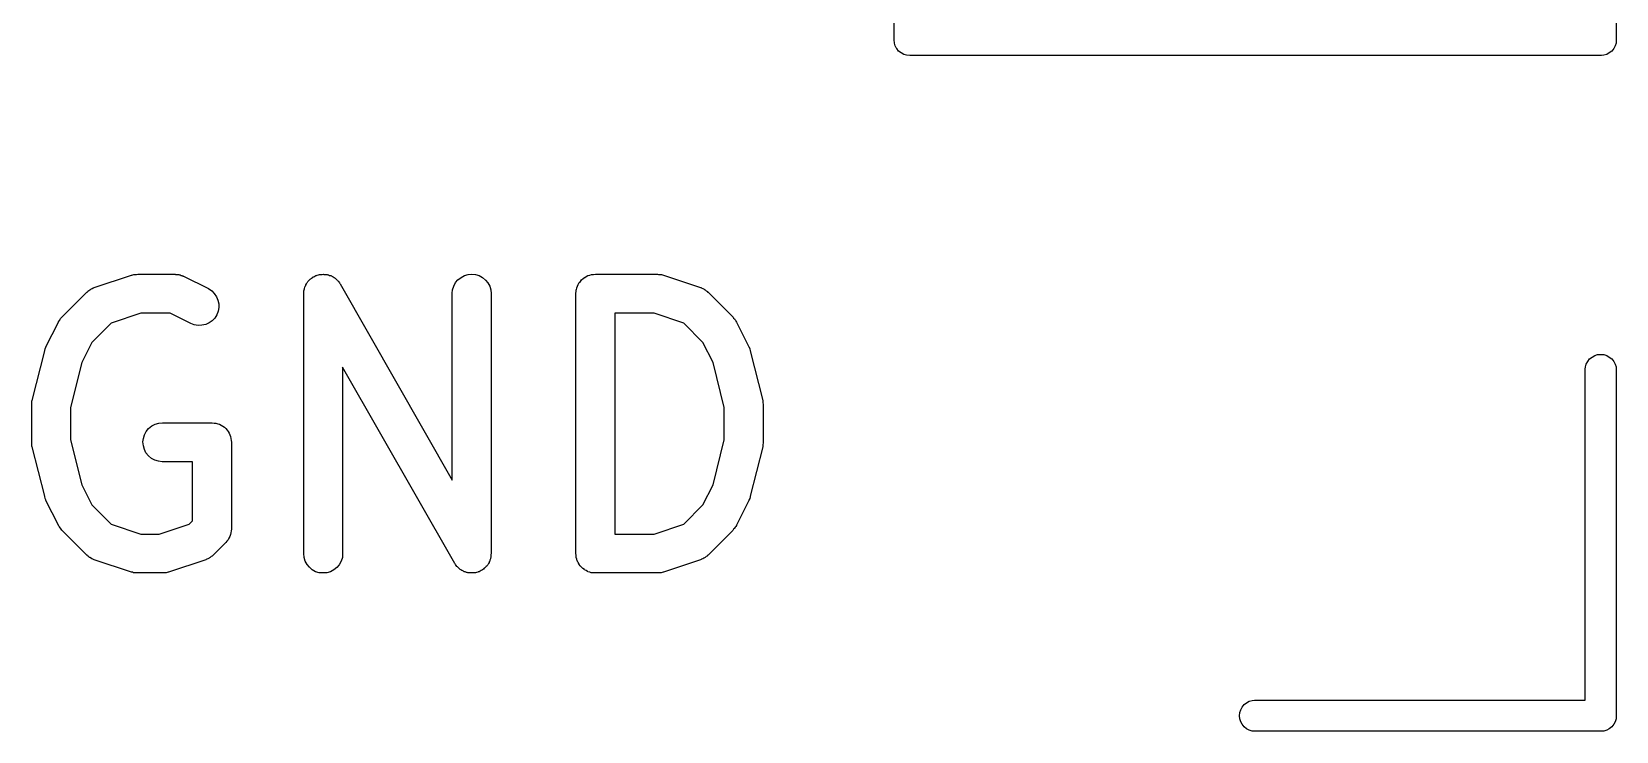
# Model space of a CAD drawing. Extents: x 96 to 150, y -148 to -38.
# Drawn here: x 128.13 to 134.23, y -130.68 to -127.98 of the extents above; entities that cross this region are included whole.
import ezdxf

# ---------------------------------------------------------------- set-up
doc = ezdxf.new("R2010")
doc.units = 0
doc.header["$MEASUREMENT"] = 0
doc.layers.add('BLACK', color=7, linetype='CONTINUOUS')

msp = doc.modelspace()

# ---------------------------------------------------------------- linework, layer by layer
at = {"layer": 'BLACK', "linetype": 'CONTINUOUS'}
for p, q in [((131.452, -128.013), (131.452, -115.259)), ((134.232, -115.259), (134.232, -128.013)), ((131.452, -128.016), (131.452, -128.013)), ((131.453, -128.028), (131.452, -128.016)), ((131.456, -128.039), (131.453, -128.028)), ((134.231, -128.028), (134.228, -128.039)), ((134.232, -128.021), (134.231, -128.028)), ((134.232, -128.013), (134.232, -128.016)), ((134.232, -128.016), (134.232, -128.019)), ((134.232, -128.019), (134.232, -128.019)), ((134.232, -128.019), (134.232, -128.021)), ((131.46, -128.046), (131.456, -128.039)), ((131.462, -128.049), (131.46, -128.046)), ((131.469, -128.059), (131.462, -128.049)), ((131.479, -128.066), (131.469, -128.059)), ((131.489, -128.072), (131.479, -128.066)), ((131.5, -128.075), (131.489, -128.072)), ((131.512, -128.076), (131.5, -128.075)), ((131.515, -128.076), (131.512, -128.076)), ((134.169, -128.076), (131.515, -128.076)), ((134.172, -128.076), (134.169, -128.076)), ((134.175, -128.076), (134.172, -128.076)), ((134.184, -128.075), (134.175, -128.076)), ((134.175, -128.076), (134.175, -128.076)), ((134.195, -128.072), (134.184, -128.075)), ((134.205, -128.066), (134.195, -128.072)), ((134.215, -128.059), (134.205, -128.066)), ((134.222, -128.049), (134.215, -128.059)), ((134.228, -128.039), (134.222, -128.049)), ((128.373, -128.969), (128.516, -128.921)), ((128.516, -128.921), (128.517, -128.921)), ((128.517, -128.921), (128.521, -128.92)), ((128.521, -128.92), (128.525, -128.919)), ((128.525, -128.919), (128.529, -128.919)), ((128.529, -128.919), (128.532, -128.918)), ((128.532, -128.918), (128.536, -128.918)), ((128.536, -128.918), (128.54, -128.917)), ((128.54, -128.917), (128.683, -128.917)), ((128.683, -128.917), (128.684, -128.917)), ((128.684, -128.917), (128.686, -128.918)), ((128.686, -128.918), (128.688, -128.918)), ((128.688, -128.918), (128.693, -128.918)), ((128.693, -128.918), (128.698, -128.919)), ((128.698, -128.919), (128.701, -128.92)), ((128.701, -128.92), (128.703, -128.92)), ((128.703, -128.92), (128.708, -128.922)), ((128.708, -128.922), (128.712, -128.923)), ((128.712, -128.923), (128.714, -128.925)), ((128.714, -128.925), (128.716, -128.925)), ((128.716, -128.925), (128.812, -128.973)), ((129.19, -128.954), (129.192, -128.95)), ((129.192, -128.95), (129.194, -128.948)), ((129.194, -128.948), (129.195, -128.946)), ((129.195, -128.946), (129.199, -128.942)), ((129.199, -128.942), (129.202, -128.939)), ((129.202, -128.939), (129.204, -128.937)), ((129.204, -128.937), (129.206, -128.935)), ((129.206, -128.935), (129.209, -128.933)), ((129.209, -128.933), (129.213, -128.93)), ((129.213, -128.93), (129.215, -128.928)), ((129.215, -128.928), (129.218, -128.927)), ((129.218, -128.927), (129.222, -128.925)), ((129.222, -128.925), (129.226, -128.923)), ((129.226, -128.923), (129.229, -128.922)), ((129.229, -128.922), (129.231, -128.921)), ((129.231, -128.921), (129.236, -128.92)), ((129.236, -128.92), (129.24, -128.919)), ((129.24, -128.919), (129.243, -128.918)), ((129.243, -128.918), (129.245, -128.918)), ((129.245, -128.918), (129.25, -128.918)), ((129.25, -128.918), (129.255, -128.917)), ((129.255, -128.917), (129.257, -128.918)), ((129.257, -128.918), (129.26, -128.918)), ((129.26, -128.918), (129.265, -128.918)), ((129.265, -128.918), (129.269, -128.919)), ((129.269, -128.919), (129.272, -128.92)), ((129.272, -128.92), (129.274, -128.92)), ((129.274, -128.92), (129.279, -128.922)), ((129.279, -128.922), (129.283, -128.923)), ((129.283, -128.923), (129.286, -128.924)), ((129.286, -128.924), (129.288, -128.925)), ((129.288, -128.925), (129.292, -128.928)), ((129.292, -128.928), (129.296, -128.93)), ((129.296, -128.93), (129.298, -128.932)), ((129.298, -128.932), (129.3, -128.933)), ((129.3, -128.933), (129.304, -128.936)), ((129.304, -128.936), (129.308, -128.94)), ((129.308, -128.94), (129.309, -128.941)), ((129.309, -128.941), (129.311, -128.943)), ((129.311, -128.943), (129.314, -128.947)), ((129.314, -128.947), (129.317, -128.951)), ((129.317, -128.951), (129.318, -128.953)), ((129.318, -128.953), (129.319, -128.955)), ((129.757, -128.963), (129.764, -128.95)), ((129.764, -128.95), (129.773, -128.939)), ((129.773, -128.939), (129.785, -128.93)), ((129.785, -128.93), (129.798, -128.923)), ((129.798, -128.923), (129.812, -128.919)), ((129.812, -128.919), (129.826, -128.917)), ((129.826, -128.917), (129.841, -128.919)), ((129.841, -128.919), (129.855, -128.923)), ((129.855, -128.923), (129.868, -128.93)), ((129.868, -128.93), (129.879, -128.94)), ((129.879, -128.94), (129.888, -128.951)), ((129.888, -128.951), (129.895, -128.964)), ((130.236, -128.957), (130.24, -128.95)), ((130.24, -128.95), (130.245, -128.945)), ((130.24, -128.95), (130.24, -128.95)), ((130.24, -128.95), (130.24, -128.95)), ((130.245, -128.945), (130.249, -128.939)), ((130.249, -128.939), (130.255, -128.934)), ((130.249, -128.939), (130.249, -128.939)), ((130.249, -128.939), (130.249, -128.939)), ((130.255, -128.934), (130.26, -128.93)), ((130.26, -128.93), (130.261, -128.93)), ((130.261, -128.93), (130.267, -128.926)), ((130.261, -128.93), (130.261, -128.93)), ((130.267, -128.926), (130.273, -128.923)), ((130.273, -128.923), (130.274, -128.923)), ((130.274, -128.923), (130.281, -128.921)), ((130.274, -128.923), (130.274, -128.923)), ((130.281, -128.921), (130.287, -128.919)), ((130.287, -128.919), (130.288, -128.919)), ((130.288, -128.919), (130.295, -128.918)), ((130.288, -128.919), (130.288, -128.919)), ((130.295, -128.918), (130.302, -128.917)), ((130.302, -128.917), (130.54, -128.917)), ((130.54, -128.917), (130.541, -128.917)), ((130.541, -128.917), (130.545, -128.918)), ((130.545, -128.918), (130.549, -128.918)), ((130.549, -128.918), (130.552, -128.919)), ((130.552, -128.919), (130.556, -128.919)), ((130.556, -128.919), (130.56, -128.92)), ((130.56, -128.92), (130.564, -128.921)), ((130.564, -128.921), (130.707, -128.969)), ((128.249, -129.082), (128.344, -128.987)), ((128.344, -128.987), (128.345, -128.986)), ((128.345, -128.986), (128.347, -128.985)), ((128.347, -128.985), (128.348, -128.983)), ((128.348, -128.983), (128.352, -128.98)), ((128.352, -128.98), (128.356, -128.977)), ((128.356, -128.977), (128.358, -128.976)), ((128.358, -128.976), (128.36, -128.975)), ((128.36, -128.975), (128.365, -128.973)), ((128.365, -128.973), (128.369, -128.97)), ((128.369, -128.97), (128.371, -128.97)), ((128.371, -128.97), (128.373, -128.969)), ((128.812, -128.973), (128.813, -128.973)), ((128.813, -128.973), (128.825, -128.981)), ((128.825, -128.981), (128.835, -128.992)), ((128.835, -128.992), (128.844, -129.004)), ((128.844, -129.004), (128.849, -129.017)), ((129.179, -128.991), (129.18, -128.989)), ((129.179, -128.992), (129.179, -128.991)), ((129.179, -129.992), (129.179, -128.992)), ((129.18, -128.982), (129.181, -128.977)), ((129.18, -128.986), (129.18, -128.982)), ((129.18, -128.989), (129.18, -128.986)), ((129.181, -128.977), (129.182, -128.974)), ((129.182, -128.972), (129.184, -128.967)), ((129.182, -128.974), (129.182, -128.972)), ((129.184, -128.967), (129.185, -128.963)), ((129.185, -128.963), (129.187, -128.961)), ((129.187, -128.958), (129.19, -128.954)), ((129.187, -128.961), (129.187, -128.958)), ((129.319, -128.955), (129.751, -129.71)), ((129.751, -128.991), (129.752, -128.977)), ((129.751, -128.992), (129.751, -128.991)), ((129.751, -129.71), (129.751, -128.992)), ((129.752, -128.977), (129.757, -128.963)), ((129.895, -128.964), (129.899, -128.978)), ((129.899, -128.978), (129.901, -128.992)), ((129.901, -128.992), (129.901, -129.992)), ((130.227, -128.991), (130.228, -128.984)), ((130.227, -128.992), (130.227, -128.991)), ((130.227, -129.992), (130.227, -128.992)), ((130.227, -128.992), (130.227, -128.992)), ((130.227, -128.992), (130.227, -128.992)), ((130.227, -128.992), (130.227, -128.992)), ((130.228, -128.984), (130.228, -128.977)), ((130.228, -128.977), (130.229, -128.977)), ((130.229, -128.977), (130.231, -128.97)), ((130.229, -128.977), (130.229, -128.977)), ((130.231, -128.97), (130.233, -128.963)), ((130.233, -128.963), (130.236, -128.957)), ((130.233, -128.963), (130.233, -128.963)), ((130.233, -128.963), (130.233, -128.963)), ((130.707, -128.969), (130.708, -128.969)), ((130.708, -128.969), (130.71, -128.97)), ((130.71, -128.97), (130.712, -128.971)), ((130.712, -128.971), (130.716, -128.973)), ((130.716, -128.973), (130.721, -128.975)), ((130.721, -128.975), (130.723, -128.977)), ((130.723, -128.977), (130.725, -128.978)), ((130.725, -128.978), (130.729, -128.981)), ((130.729, -128.981), (130.733, -128.984)), ((130.733, -128.984), (130.734, -128.986)), ((130.734, -128.986), (130.736, -128.987)), ((130.736, -128.987), (130.831, -129.082)), ((128.552, -129.067), (128.438, -129.106)), ((128.665, -129.067), (128.552, -129.067)), ((128.745, -129.107), (128.665, -129.067)), ((128.845, -129.074), (128.837, -129.086)), ((128.85, -129.06), (128.845, -129.074)), ((128.849, -129.017), (128.853, -129.031)), ((128.853, -129.046), (128.85, -129.06)), ((128.853, -129.031), (128.853, -129.046)), ((130.377, -129.067), (130.377, -129.917)), ((130.528, -129.067), (130.377, -129.067)), ((130.642, -129.106), (130.528, -129.067)), ((128.187, -129.197), (128.235, -129.102)), ((128.235, -129.101), (128.238, -129.097)), ((128.235, -129.102), (128.235, -129.101)), ((128.238, -129.097), (128.24, -129.094)), ((128.24, -129.094), (128.242, -129.091)), ((128.242, -129.091), (128.243, -129.088)), ((128.243, -129.088), (128.246, -129.085)), ((128.246, -129.085), (128.249, -129.082)), ((128.438, -129.106), (128.364, -129.18)), ((128.758, -129.112), (128.745, -129.107)), ((128.773, -129.115), (128.758, -129.112)), ((128.787, -129.114), (128.773, -129.115)), ((128.802, -129.111), (128.787, -129.114)), ((128.815, -129.105), (128.802, -129.111)), ((128.827, -129.097), (128.815, -129.105)), ((128.837, -129.086), (128.827, -129.097)), ((130.716, -129.18), (130.642, -129.106)), ((130.831, -129.082), (130.832, -129.083)), ((130.832, -129.083), (130.834, -129.086)), ((130.834, -129.086), (130.837, -129.089)), ((130.837, -129.089), (130.839, -129.092)), ((130.839, -129.092), (130.841, -129.094)), ((130.841, -129.094), (130.843, -129.098)), ((130.843, -129.098), (130.845, -129.102)), ((130.845, -129.102), (130.893, -129.197)), ((128.187, -129.198), (128.187, -129.197)), ((128.187, -129.197), (128.187, -129.197)), ((128.364, -129.18), (128.325, -129.257)), ((130.755, -129.257), (130.716, -129.18)), ((130.893, -129.197), (130.893, -129.198)), ((128.134, -129.403), (128.182, -129.212)), ((128.182, -129.211), (128.184, -129.204)), ((128.182, -129.212), (128.182, -129.211)), ((128.182, -129.211), (128.182, -129.211)), ((128.182, -129.211), (128.182, -129.211)), ((128.184, -129.204), (128.187, -129.198)), ((128.325, -129.257), (128.282, -129.43)), ((130.798, -129.43), (130.755, -129.257)), ((130.893, -129.198), (130.893, -129.198)), ((130.893, -129.198), (130.894, -129.198)), ((130.894, -129.198), (130.896, -129.205)), ((130.896, -129.205), (130.898, -129.212)), ((130.898, -129.212), (130.898, -129.212)), ((130.898, -129.212), (130.898, -129.212)), ((130.898, -129.212), (130.946, -129.403)), ((134.116, -129.263), (134.122, -129.253)), ((134.122, -129.253), (134.129, -129.243)), ((134.129, -129.243), (134.139, -129.236)), ((134.139, -129.236), (134.149, -129.23)), ((134.149, -129.23), (134.16, -129.227)), ((134.16, -129.227), (134.172, -129.226)), ((134.172, -129.226), (134.184, -129.227)), ((134.184, -129.227), (134.195, -129.23)), ((134.195, -129.23), (134.205, -129.236)), ((134.205, -129.236), (134.215, -129.243)), ((134.215, -129.243), (134.222, -129.253)), ((134.222, -129.253), (134.228, -129.263)), ((129.761, -130.03), (129.329, -129.275)), ((129.329, -129.275), (129.329, -129.992)), ((134.112, -129.283), (134.113, -129.274)), ((134.112, -130.556), (134.112, -129.283)), ((134.113, -129.274), (134.116, -129.263)), ((134.228, -129.263), (134.231, -129.274)), ((134.231, -129.274), (134.232, -129.283)), ((134.232, -129.283), (134.232, -130.613)), ((128.132, -129.417), (128.133, -129.411)), ((128.132, -129.419), (128.132, -129.417)), ((128.132, -129.42), (128.132, -129.419)), ((128.132, -129.421), (128.132, -129.42)), ((128.132, -129.564), (128.132, -129.421)), ((128.133, -129.405), (128.134, -129.404)), ((128.133, -129.411), (128.133, -129.405)), ((128.134, -129.404), (128.134, -129.403)), ((128.282, -129.43), (128.282, -129.555)), ((130.798, -129.555), (130.798, -129.43)), ((130.946, -129.403), (130.946, -129.404)), ((130.946, -129.404), (130.947, -129.405)), ((130.947, -129.405), (130.947, -129.406)), ((130.947, -129.406), (130.947, -129.412)), ((130.947, -129.412), (130.948, -129.418)), ((130.948, -129.418), (130.948, -129.42)), ((130.948, -129.42), (130.948, -129.421)), ((130.948, -129.421), (130.948, -129.564)), ((128.582, -129.511), (128.594, -129.501)), ((128.594, -129.501), (128.607, -129.494)), ((128.607, -129.494), (128.621, -129.49)), ((128.621, -129.49), (128.635, -129.489)), ((128.635, -129.489), (128.826, -129.489)), ((128.826, -129.489), (128.826, -129.489)), ((128.826, -129.489), (128.826, -129.489)), ((128.826, -129.489), (128.826, -129.489)), ((128.826, -129.489), (128.827, -129.489)), ((128.827, -129.489), (128.834, -129.49)), ((128.834, -129.49), (128.841, -129.49)), ((128.841, -129.49), (128.841, -129.49)), ((128.841, -129.49), (128.841, -129.49)), ((128.841, -129.49), (128.848, -129.493)), ((128.848, -129.493), (128.855, -129.495)), ((128.855, -129.495), (128.855, -129.495)), ((128.855, -129.495), (128.855, -129.495)), ((128.855, -129.495), (128.861, -129.498)), ((128.861, -129.498), (128.868, -129.502)), ((128.868, -129.502), (128.868, -129.502)), ((128.868, -129.502), (128.868, -129.502)), ((128.868, -129.502), (128.874, -129.506)), ((128.282, -129.555), (128.325, -129.728)), ((128.56, -129.563), (128.562, -129.549)), ((128.562, -129.578), (128.56, -129.563)), ((128.562, -129.549), (128.566, -129.535)), ((128.566, -129.535), (128.573, -129.522)), ((128.573, -129.522), (128.582, -129.511)), ((128.874, -129.506), (128.879, -129.511)), ((128.879, -129.511), (128.879, -129.511)), ((128.879, -129.511), (128.879, -129.511)), ((128.879, -129.511), (128.884, -129.517)), ((128.884, -129.517), (128.888, -129.522)), ((128.888, -129.522), (128.888, -129.523)), ((128.888, -129.523), (128.888, -129.523)), ((128.888, -129.523), (128.892, -129.529)), ((128.892, -129.529), (128.895, -129.535)), ((128.895, -129.535), (128.895, -129.535)), ((128.895, -129.535), (128.895, -129.536)), ((128.895, -129.536), (128.897, -129.542)), ((128.897, -129.542), (128.899, -129.549)), ((128.899, -129.549), (128.899, -129.55)), ((128.899, -129.55), (128.899, -129.55)), ((128.899, -129.55), (128.9, -129.557)), ((128.9, -129.557), (128.901, -129.564)), ((130.755, -129.728), (130.798, -129.555)), ((128.132, -129.565), (128.132, -129.564)), ((128.132, -129.566), (128.132, -129.565)), ((128.133, -129.572), (128.132, -129.566)), ((128.133, -129.578), (128.133, -129.572)), ((128.133, -129.58), (128.133, -129.578)), ((128.134, -129.581), (128.133, -129.58)), ((128.134, -129.582), (128.134, -129.581)), ((128.182, -129.772), (128.134, -129.582)), ((128.566, -129.592), (128.562, -129.578)), ((128.572, -129.605), (128.566, -129.592)), ((128.582, -129.616), (128.572, -129.605)), ((128.593, -129.626), (128.582, -129.616)), ((128.901, -129.564), (128.901, -129.897)), ((130.946, -129.582), (130.898, -129.772)), ((130.947, -129.579), (130.946, -129.581)), ((130.946, -129.581), (130.946, -129.582)), ((130.948, -129.568), (130.947, -129.573)), ((130.947, -129.573), (130.947, -129.579)), ((130.948, -129.564), (130.948, -129.565)), ((130.948, -129.565), (130.948, -129.566)), ((130.948, -129.566), (130.948, -129.568)), ((128.606, -129.633), (128.593, -129.626)), ((128.62, -129.637), (128.606, -129.633)), ((128.634, -129.639), (128.62, -129.637)), ((128.635, -129.639), (128.634, -129.639)), ((128.751, -129.639), (128.635, -129.639)), ((128.751, -129.866), (128.751, -129.639)), ((128.325, -129.728), (128.364, -129.805)), ((130.716, -129.805), (130.755, -129.728)), ((128.182, -129.773), (128.182, -129.772)), ((128.184, -129.78), (128.182, -129.773)), ((128.182, -129.773), (128.182, -129.773)), ((128.186, -129.786), (128.184, -129.78)), ((128.187, -129.787), (128.186, -129.786)), ((128.187, -129.788), (128.187, -129.787)), ((128.187, -129.787), (128.187, -129.787)), ((128.235, -129.883), (128.187, -129.788)), ((128.364, -129.805), (128.438, -129.879)), ((130.642, -129.879), (130.716, -129.805)), ((130.893, -129.788), (130.845, -129.883)), ((130.896, -129.781), (130.893, -129.787)), ((130.893, -129.787), (130.893, -129.788)), ((130.893, -129.788), (130.893, -129.788)), ((130.898, -129.774), (130.896, -129.781)), ((130.898, -129.772), (130.898, -129.773)), ((130.898, -129.773), (130.898, -129.774)), ((130.898, -129.774), (130.898, -129.774)), ((128.738, -129.879), (128.751, -129.866)), ((128.237, -129.887), (128.235, -129.883)), ((128.239, -129.89), (128.237, -129.887)), ((128.241, -129.893), (128.239, -129.89)), ((128.243, -129.895), (128.241, -129.893)), ((128.246, -129.899), (128.243, -129.895)), ((128.248, -129.902), (128.246, -129.899)), ((128.249, -129.903), (128.248, -129.902)), ((128.344, -129.998), (128.249, -129.903)), ((128.438, -129.879), (128.552, -129.917)), ((128.552, -129.917), (128.623, -129.917)), ((128.623, -129.917), (128.738, -129.879)), ((128.895, -129.927), (128.891, -129.933)), ((128.897, -129.919), (128.895, -129.926)), ((128.895, -129.926), (128.895, -129.926)), ((128.895, -129.926), (128.895, -129.927)), ((128.899, -129.913), (128.897, -129.919)), ((128.9, -129.905), (128.899, -129.912)), ((128.899, -129.912), (128.899, -129.912)), ((128.899, -129.912), (128.899, -129.913)), ((128.901, -129.898), (128.9, -129.905)), ((128.901, -129.897), (128.901, -129.897)), ((128.901, -129.897), (128.901, -129.897)), ((128.901, -129.897), (128.901, -129.897)), ((128.901, -129.897), (128.901, -129.898)), ((130.377, -129.917), (130.528, -129.917)), ((130.528, -129.917), (130.642, -129.879)), ((130.831, -129.903), (130.736, -129.998)), ((130.834, -129.899), (130.831, -129.903)), ((130.837, -129.896), (130.834, -129.899)), ((130.838, -129.894), (130.837, -129.896)), ((130.84, -129.891), (130.838, -129.894)), ((130.842, -129.888), (130.84, -129.891)), ((130.845, -129.884), (130.842, -129.888)), ((130.845, -129.883), (130.845, -129.884)), ((128.879, -129.95), (128.831, -129.998)), ((128.883, -129.945), (128.879, -129.95)), ((128.888, -129.94), (128.883, -129.945)), ((128.891, -129.933), (128.888, -129.939)), ((128.888, -129.939), (128.888, -129.939)), ((128.888, -129.939), (128.888, -129.94)), ((128.346, -129.999), (128.344, -129.998)), ((128.347, -130.001), (128.346, -129.999)), ((128.351, -130.004), (128.347, -130.001)), ((128.355, -130.007), (128.351, -130.004)), ((128.357, -130.008), (128.355, -130.007)), ((128.359, -130.009), (128.357, -130.008)), ((128.364, -130.012), (128.359, -130.009)), ((128.368, -130.014), (128.364, -130.012)), ((128.37, -130.015), (128.368, -130.014)), ((128.372, -130.016), (128.37, -130.015)), ((128.373, -130.016), (128.372, -130.016)), ((128.516, -130.064), (128.373, -130.016)), ((128.802, -130.016), (128.659, -130.064)), ((128.804, -130.015), (128.802, -130.016)), ((128.806, -130.014), (128.804, -130.015)), ((128.81, -130.012), (128.806, -130.014)), ((128.815, -130.01), (128.81, -130.012)), ((128.817, -130.009), (128.815, -130.01)), ((128.819, -130.008), (128.817, -130.009)), ((128.823, -130.004), (128.819, -130.008)), ((128.827, -130.002), (128.823, -130.004)), ((128.829, -130), (128.827, -130.002)), ((128.83, -129.999), (128.829, -130)), ((128.831, -129.998), (128.83, -129.999)), ((129.181, -130.007), (129.179, -129.992)), ((129.185, -130.021), (129.181, -130.007)), ((129.192, -130.034), (129.185, -130.021)), ((129.201, -130.045), (129.192, -130.034)), ((129.212, -130.055), (129.201, -130.045)), ((129.307, -130.046), (129.295, -130.055)), ((129.316, -130.035), (129.307, -130.046)), ((129.323, -130.022), (129.316, -130.035)), ((129.328, -130.008), (129.323, -130.022)), ((129.329, -129.993), (129.328, -130.008)), ((129.329, -129.992), (129.329, -129.993)), ((129.762, -130.032), (129.761, -130.03)), ((129.763, -130.034), (129.762, -130.032)), ((129.766, -130.038), (129.763, -130.034)), ((129.769, -130.042), (129.766, -130.038)), ((129.771, -130.043), (129.769, -130.042)), ((129.772, -130.045), (129.771, -130.043)), ((129.776, -130.048), (129.772, -130.045)), ((129.78, -130.052), (129.776, -130.048)), ((129.874, -130.049), (129.871, -130.052)), ((129.876, -130.048), (129.874, -130.049)), ((129.878, -130.046), (129.876, -130.048)), ((129.881, -130.042), (129.878, -130.046)), ((129.885, -130.039), (129.881, -130.042)), ((129.886, -130.037), (129.885, -130.039)), ((129.888, -130.035), (129.886, -130.037)), ((129.89, -130.031), (129.888, -130.035)), ((129.893, -130.026), (129.89, -130.031)), ((129.895, -130.022), (129.893, -130.024)), ((129.893, -130.024), (129.893, -130.026)), ((129.896, -130.017), (129.895, -130.022)), ((129.898, -130.013), (129.896, -130.017)), ((129.899, -130.008), (129.898, -130.01)), ((129.898, -130.01), (129.898, -130.013)), ((129.9, -130.003), (129.899, -130.008)), ((129.901, -129.993), (129.9, -129.996)), ((129.9, -129.996), (129.9, -129.998)), ((129.9, -129.998), (129.9, -130.003)), ((129.901, -129.992), (129.901, -129.993)), ((130.228, -129.999), (130.227, -129.992)), ((130.228, -130.006), (130.228, -129.999)), ((130.228, -130.007), (130.228, -130.006)), ((130.23, -130.014), (130.228, -130.007)), ((130.228, -130.007), (130.228, -130.007)), ((130.232, -130.02), (130.23, -130.014)), ((130.232, -130.021), (130.232, -130.02)), ((130.233, -130.021), (130.232, -130.021)), ((130.236, -130.027), (130.233, -130.021)), ((130.239, -130.033), (130.236, -130.027)), ((130.239, -130.034), (130.239, -130.033)), ((130.244, -130.039), (130.239, -130.034)), ((130.239, -130.034), (130.239, -130.034)), ((130.248, -130.045), (130.244, -130.039)), ((130.249, -130.045), (130.248, -130.045)), ((130.254, -130.05), (130.249, -130.045)), ((130.249, -130.045), (130.249, -130.045)), ((130.26, -130.054), (130.254, -130.05)), ((130.707, -130.016), (130.564, -130.064)), ((130.709, -130.015), (130.707, -130.016)), ((130.711, -130.014), (130.709, -130.015)), ((130.715, -130.012), (130.711, -130.014)), ((130.72, -130.01), (130.715, -130.012)), ((130.722, -130.009), (130.72, -130.01)), ((130.724, -130.008), (130.722, -130.009)), ((130.728, -130.004), (130.724, -130.008)), ((130.732, -130.002), (130.728, -130.004)), ((130.733, -130), (130.732, -130.002)), ((130.735, -129.999), (130.733, -130)), ((130.736, -129.998), (130.735, -129.999)), ((128.52, -130.064), (128.516, -130.064)), ((128.524, -130.066), (128.52, -130.064)), ((128.528, -130.066), (128.524, -130.066)), ((128.531, -130.067), (128.528, -130.066)), ((128.535, -130.067), (128.531, -130.067)), ((128.539, -130.067), (128.535, -130.067)), ((128.54, -130.067), (128.539, -130.067)), ((128.635, -130.067), (128.54, -130.067)), ((128.639, -130.067), (128.635, -130.067)), ((128.644, -130.067), (128.639, -130.067)), ((128.647, -130.066), (128.644, -130.067)), ((128.65, -130.066), (128.647, -130.066)), ((128.654, -130.065), (128.65, -130.066)), ((128.658, -130.064), (128.654, -130.065)), ((128.659, -130.064), (128.658, -130.064)), ((129.225, -130.062), (129.212, -130.055)), ((129.239, -130.066), (129.225, -130.062)), ((129.254, -130.067), (129.239, -130.066)), ((129.268, -130.066), (129.254, -130.067)), ((129.282, -130.062), (129.268, -130.066)), ((129.295, -130.055), (129.282, -130.062)), ((129.782, -130.053), (129.78, -130.052)), ((129.784, -130.055), (129.782, -130.053)), ((129.788, -130.057), (129.784, -130.055)), ((129.792, -130.059), (129.788, -130.057)), ((129.794, -130.06), (129.792, -130.059)), ((129.797, -130.062), (129.794, -130.06)), ((129.801, -130.063), (129.797, -130.062)), ((129.806, -130.065), (129.801, -130.063)), ((129.808, -130.065), (129.806, -130.065)), ((129.811, -130.066), (129.808, -130.065)), ((129.815, -130.066), (129.811, -130.066)), ((129.82, -130.067), (129.815, -130.066)), ((129.823, -130.067), (129.82, -130.067)), ((129.825, -130.067), (129.823, -130.067)), ((129.83, -130.067), (129.825, -130.067)), ((129.835, -130.067), (129.83, -130.067)), ((129.837, -130.066), (129.835, -130.067)), ((129.84, -130.066), (129.837, -130.066)), ((129.844, -130.065), (129.84, -130.066)), ((129.849, -130.064), (129.844, -130.065)), ((129.851, -130.063), (129.849, -130.064)), ((129.854, -130.062), (129.851, -130.063)), ((129.858, -130.06), (129.854, -130.062)), ((129.862, -130.058), (129.858, -130.06)), ((129.865, -130.056), (129.862, -130.058)), ((129.867, -130.055), (129.865, -130.056)), ((129.871, -130.052), (129.867, -130.055)), ((130.26, -130.055), (130.26, -130.054)), ((130.26, -130.054), (130.26, -130.054)), ((130.266, -130.058), (130.26, -130.055)), ((130.272, -130.061), (130.266, -130.058)), ((130.273, -130.061), (130.272, -130.061)), ((130.273, -130.062), (130.273, -130.061)), ((130.28, -130.064), (130.273, -130.062)), ((130.286, -130.066), (130.28, -130.064)), ((130.287, -130.066), (130.286, -130.066)), ((130.294, -130.067), (130.287, -130.066)), ((130.287, -130.066), (130.287, -130.066)), ((130.301, -130.067), (130.294, -130.067)), ((130.302, -130.067), (130.301, -130.067)), ((130.301, -130.067), (130.301, -130.067)), ((130.301, -130.067), (130.301, -130.067)), ((130.301, -130.067), (130.301, -130.067)), ((130.54, -130.067), (130.302, -130.067)), ((130.544, -130.067), (130.54, -130.067)), ((130.548, -130.067), (130.544, -130.067)), ((130.551, -130.066), (130.548, -130.067)), ((130.555, -130.066), (130.551, -130.066)), ((130.559, -130.065), (130.555, -130.066)), ((130.563, -130.064), (130.559, -130.065)), ((130.564, -130.064), (130.563, -130.064)), ((132.783, -130.604), (132.786, -130.593)), ((132.786, -130.593), (132.792, -130.583)), ((132.792, -130.583), (132.799, -130.573)), ((132.799, -130.573), (132.809, -130.566)), ((132.809, -130.566), (132.819, -130.56)), ((132.819, -130.56), (132.83, -130.557)), ((132.83, -130.557), (132.839, -130.556)), ((132.839, -130.556), (134.112, -130.556)), ((132.782, -130.616), (132.783, -130.604)), ((132.783, -130.628), (132.782, -130.616)), ((132.786, -130.639), (132.783, -130.628)), ((132.792, -130.649), (132.786, -130.639)), ((132.799, -130.659), (132.792, -130.649)), ((132.809, -130.666), (132.799, -130.659)), ((134.215, -130.659), (134.205, -130.666)), ((134.222, -130.649), (134.215, -130.659)), ((134.228, -130.639), (134.222, -130.649)), ((134.231, -130.628), (134.228, -130.639)), ((134.232, -130.619), (134.231, -130.628)), ((134.232, -130.613), (134.232, -130.616)), ((134.232, -130.616), (134.232, -130.619)), ((132.819, -130.672), (132.809, -130.666)), ((132.83, -130.675), (132.819, -130.672)), ((132.839, -130.676), (132.83, -130.675)), ((134.169, -130.676), (132.839, -130.676)), ((134.172, -130.676), (134.169, -130.676)), ((134.184, -130.675), (134.172, -130.676)), ((134.195, -130.672), (134.184, -130.675)), ((134.205, -130.666), (134.195, -130.672))]:
    msp.add_line(p, q, dxfattribs=at)

doc.saveas('drawing.dxf')
